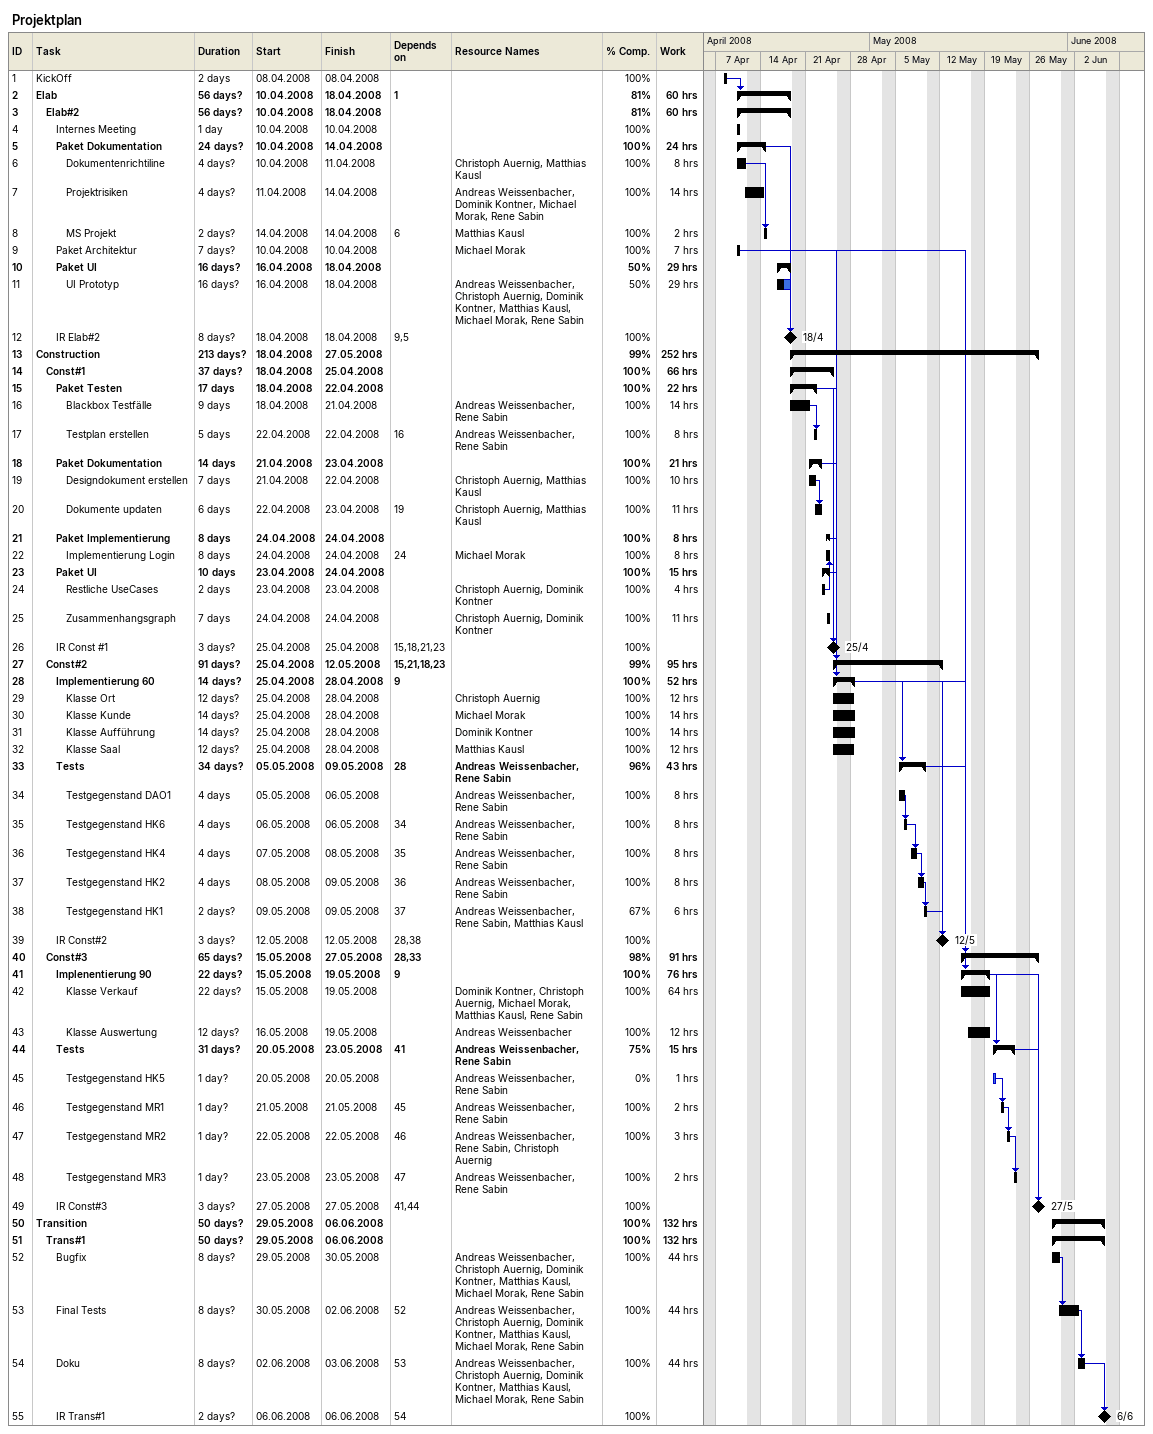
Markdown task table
Projektplan

| ID | Level | Task | Duration | Start | Finish | Predecessors | Resources | % complete | Work (h) |
|---|---|---|---|---|---|---|---|---|---|
| 1 | 1 | KickOff | 2d | 2008-04-08 | 2008-04-08 |  |  | 100 |  |
| 2 | 1 | **Elab** | 56d? | 2008-04-10 | 2008-04-18 | 1 |  | 81 | 60 |
| 3 | 2 | **Elab#2** | 56d? | 2008-04-10 | 2008-04-18 |  |  | 81 | 60 |
| 4 | 3 | Internes Meeting | 1d | 2008-04-10 | 2008-04-10 |  |  | 100 |  |
| 5 | 3 | **Paket Dokumentation** | 24d? | 2008-04-10 | 2008-04-14 |  |  | 100 | 24 |
| 6 | 4 | Dokumentenrichtiline | 4d? | 2008-04-10 | 2008-04-11 |  | Christoph Auernig, Matthias Kausl | 100 | 8 |
| 7 | 4 | Projektrisiken | 4d? | 2008-04-11 | 2008-04-14 |  | Andreas Weissenbacher, Dominik Kontner, Michael Morak, Rene Sabin | 100 | 14 |
| 8 | 4 | MS Projekt | 2d? | 2008-04-14 | 2008-04-14 | 6 | Matthias Kausl | 100 | 2 |
| 9 | 3 | Paket Architektur | 7d? | 2008-04-10 | 2008-04-10 |  | Michael Morak | 100 | 7 |
| 10 | 3 | **Paket UI** | 16d? | 2008-04-16 | 2008-04-18 |  |  | 50 | 29 |
| 11 | 4 | UI Prototyp | 16d? | 2008-04-16 | 2008-04-18 |  | Andreas Weissenbacher, Christoph Auernig, Dominik Kontner, Matthias Kausl, Michael Morak, Rene Sabin | 50 | 29 |
| 12 | 3 | IR Elab#2 | 8d? | 2008-04-18 | 2008-04-18 | 9, 5 |  | 100 |  |
| 13 | 1 | **Construction** | 213d? | 2008-04-18 | 2008-05-27 |  |  | 99 | 252 |
| 14 | 2 | **Const#1** | 37d? | 2008-04-18 | 2008-04-25 |  |  | 100 | 66 |
| 15 | 3 | **Paket Testen** | 17d | 2008-04-18 | 2008-04-22 |  |  | 100 | 22 |
| 16 | 4 | Blackbox Testfälle | 9d | 2008-04-18 | 2008-04-21 |  | Andreas Weissenbacher, Rene Sabin | 100 | 14 |
| 17 | 4 | Testplan erstellen | 5d | 2008-04-22 | 2008-04-22 | 16 | Andreas Weissenbacher, Rene Sabin | 100 | 8 |
| 18 | 3 | **Paket Dokumentation** | 14d | 2008-04-21 | 2008-04-23 |  |  | 100 | 21 |
| 19 | 4 | Designdokument erstellen | 7d | 2008-04-21 | 2008-04-22 |  | Christoph Auernig, Matthias Kausl | 100 | 10 |
| 20 | 4 | Dokumente updaten | 6d | 2008-04-22 | 2008-04-23 | 19 | Christoph Auernig, Matthias Kausl | 100 | 11 |
| 21 | 3 | **Paket Implementierung** | 8d | 2008-04-24 | 2008-04-24 |  |  | 100 | 8 |
| 22 | 4 | Implementierung Login | 8d | 2008-04-24 | 2008-04-24 | 24 | Michael Morak | 100 | 8 |
| 23 | 3 | **Paket UI** | 10d | 2008-04-23 | 2008-04-24 |  |  | 100 | 15 |
| 24 | 4 | Restliche UseCases | 2d | 2008-04-23 | 2008-04-23 |  | Christoph Auernig, Dominik Kontner | 100 | 4 |
| 25 | 4 | Zusammenhangsgraph | 7d | 2008-04-24 | 2008-04-24 |  | Christoph Auernig, Dominik Kontner | 100 | 11 |
| 26 | 3 | IR Const #1 | 3d? | 2008-04-25 | 2008-04-25 | 15, 18, 21, 23 |  | 100 |  |
| 27 | 2 | **Const#2** | 91d? | 2008-04-25 | 2008-05-12 | 15, 21, 18, 23 |  | 99 | 95 |
| 28 | 3 | **Implementierung 60** | 14d? | 2008-04-25 | 2008-04-28 | 9 |  | 100 | 52 |
| 29 | 4 | Klasse Ort | 12d? | 2008-04-25 | 2008-04-28 |  | Christoph Auernig | 100 | 12 |
| 30 | 4 | Klasse Kunde | 14d? | 2008-04-25 | 2008-04-28 |  | Michael Morak | 100 | 14 |
| 31 | 4 | Klasse Aufführung | 14d? | 2008-04-25 | 2008-04-28 |  | Dominik Kontner | 100 | 14 |
| 32 | 4 | Klasse Saal | 12d? | 2008-04-25 | 2008-04-28 |  | Matthias Kausl | 100 | 12 |
| 33 | 3 | **Tests** | 34d? | 2008-05-05 | 2008-05-09 | 28 | Andreas Weissenbacher, Rene Sabin | 96 | 43 |
| 34 | 4 | Testgegenstand DAO1 | 4d | 2008-05-05 | 2008-05-06 |  | Andreas Weissenbacher, Rene Sabin | 100 | 8 |
| 35 | 4 | Testgegenstand HK6 | 4d | 2008-05-06 | 2008-05-06 | 34 | Andreas Weissenbacher, Rene Sabin | 100 | 8 |
| 36 | 4 | Testgegenstand HK4 | 4d | 2008-05-07 | 2008-05-08 | 35 | Andreas Weissenbacher, Rene Sabin | 100 | 8 |
| 37 | 4 | Testgegenstand HK2 | 4d | 2008-05-08 | 2008-05-09 | 36 | Andreas Weissenbacher, Rene Sabin | 100 | 8 |
| 38 | 4 | Testgegenstand HK1 | 2d? | 2008-05-09 | 2008-05-09 | 37 | Andreas Weissenbacher, Rene Sabin, Matthias Kausl | 67 | 6 |
| 39 | 3 | IR Const#2 | 3d? | 2008-05-12 | 2008-05-12 | 28, 38 |  | 100 |  |
| 40 | 2 | **Const#3** | 65d? | 2008-05-15 | 2008-05-27 | 28, 33 |  | 98 | 91 |
| 41 | 3 | **Implenentierung 90** | 22d? | 2008-05-15 | 2008-05-19 | 9 |  | 100 | 76 |
| 42 | 4 | Klasse Verkauf | 22d? | 2008-05-15 | 2008-05-19 |  | Dominik Kontner, Christoph Auernig, Michael Morak, Matthias Kausl, Rene Sabin | 100 | 64 |
| 43 | 4 | Klasse Auswertung | 12d? | 2008-05-16 | 2008-05-19 |  | Andreas Weissenbacher | 100 | 12 |
| 44 | 3 | **Tests** | 31d? | 2008-05-20 | 2008-05-23 | 41 | Andreas Weissenbacher, Rene Sabin | 75 | 15 |
| 45 | 4 | Testgegenstand HK5 | 1d? | 2008-05-20 | 2008-05-20 |  | Andreas Weissenbacher, Rene Sabin | 0 | 1 |
| 46 | 4 | Testgegenstand MR1 | 1d? | 2008-05-21 | 2008-05-21 | 45 | Andreas Weissenbacher, Rene Sabin | 100 | 2 |
| 47 | 4 | Testgegenstand MR2 | 1d? | 2008-05-22 | 2008-05-22 | 46 | Andreas Weissenbacher, Rene Sabin, Christoph Auernig | 100 | 3 |
| 48 | 4 | Testgegenstand MR3 | 1d? | 2008-05-23 | 2008-05-23 | 47 | Andreas Weissenbacher, Rene Sabin | 100 | 2 |
| 49 | 3 | IR Const#3 | 3d? | 2008-05-27 | 2008-05-27 | 41, 44 |  | 100 |  |
| 50 | 1 | **Transition** | 50d? | 2008-05-29 | 2008-06-06 |  |  | 100 | 132 |
| 51 | 2 | **Trans#1** | 50d? | 2008-05-29 | 2008-06-06 |  |  | 100 | 132 |
| 52 | 3 | Bugfix | 8d? | 2008-05-29 | 2008-05-30 |  | Andreas Weissenbacher, Christoph Auernig, Dominik Kontner, Matthias Kausl, Michael Morak, Rene Sabin | 100 | 44 |
| 53 | 3 | Final Tests | 8d? | 2008-05-30 | 2008-06-02 | 52 | Andreas Weissenbacher, Christoph Auernig, Dominik Kontner, Matthias Kausl, Michael Morak, Rene Sabin | 100 | 44 |
| 54 | 3 | Doku | 8d? | 2008-06-02 | 2008-06-03 | 53 | Andreas Weissenbacher, Christoph Auernig, Dominik Kontner, Matthias Kausl, Michael Morak, Rene Sabin | 100 | 44 |
| 55 | 3 | IR Trans#1 | 2d? | 2008-06-06 | 2008-06-06 | 54 |  | 100 |  |
